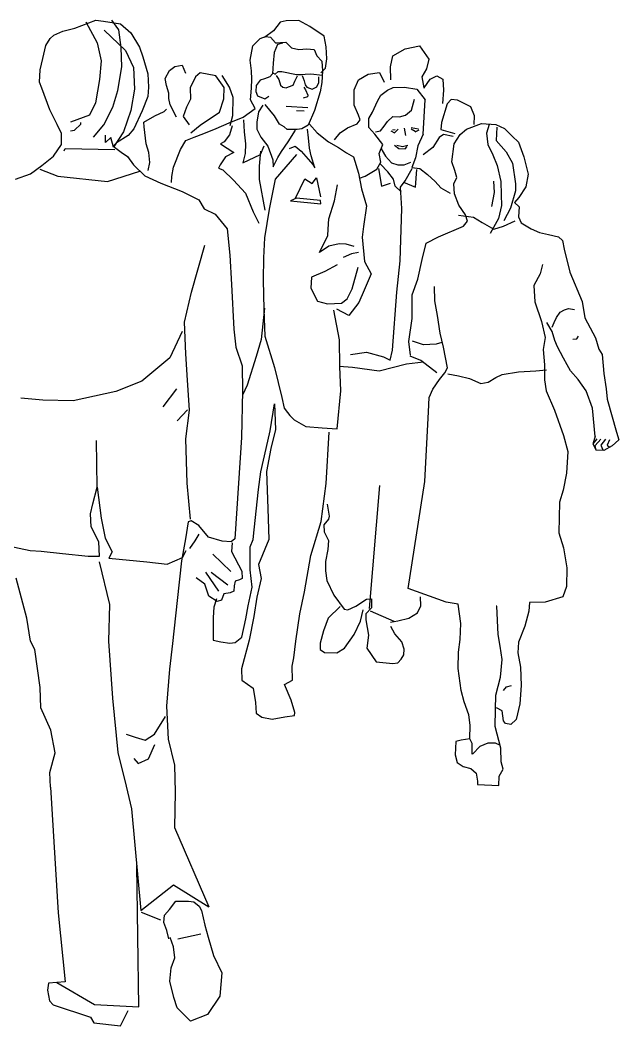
# Model space of a CAD drawing. Header units: millimetres. Extents: x -1574.69 to -1571.06, y 1777.78 to 1779.76.
# Drawn here: x -1572.151 to -1571.063, y 1777.785 to 1779.615 of the extents above; entities that cross this region are included whole.
import ezdxf

# ---------------------------------------------------------------- set-up
doc = ezdxf.new("R2010")
doc.units = ezdxf.units.MM
doc.header["$LTSCALE"] = 10
doc.layers.add('Humanos', color=2, linetype='Continuous')

msp = doc.modelspace()

# ---------------------------------------------------------------- linework, layer by layer
at = {"layer": 'Humanos'}
for p, q in [((-1572.0511, 1779.6002), (-1572.013, 1779.6146)), ((-1572.013, 1779.6146), (-1571.9991, 1779.6124)), ((-1571.9713, 1779.5969), (-1571.9838, 1779.6142)), ((-1572.0731, 1779.5943), (-1572.0511, 1779.6002)), ((-1572.0313, 1779.6112), (-1572.0108, 1779.5732)), ((-1571.9991, 1779.6124), (-1571.9684, 1779.6076)), ((-1571.998, 1779.5964), (-1571.9591, 1779.5594)), ((-1571.9668, 1779.5647), (-1571.9713, 1779.5969)), ((-1571.9684, 1779.6076), (-1571.9497, 1779.5917)), ((-1571.6784, 1779.6108), (-1571.6904, 1779.5953)), ((-1571.6671, 1779.6132), (-1571.6784, 1779.6108)), ((-1571.6441, 1779.6136), (-1571.6671, 1779.6132)), ((-1571.624, 1779.6032), (-1571.6441, 1779.6136)), ((-1571.5983, 1779.5852), (-1571.624, 1779.6032)), ((-1572.1042, 1779.5686), (-1572.0959, 1779.581)), ((-1572.0959, 1779.581), (-1572.0892, 1779.5873)), ((-1572.0892, 1779.5873), (-1572.0731, 1779.5943)), ((-1571.9497, 1779.5917), (-1571.934, 1779.5653)), ((-1571.7277, 1779.5677), (-1571.7147, 1779.5811)), ((-1571.7147, 1779.5811), (-1571.7049, 1779.585)), ((-1571.6904, 1779.5953), (-1571.7064, 1779.5828)), ((-1571.7049, 1779.585), (-1571.6957, 1779.5836)), ((-1571.6957, 1779.5836), (-1571.6863, 1779.573)), ((-1571.5942, 1779.5662), (-1571.5983, 1779.5852)), ((-1572.1091, 1779.5447), (-1572.1042, 1779.5686)), ((-1572.0108, 1779.5732), (-1572.0032, 1779.5403)), ((-1571.9656, 1779.5295), (-1571.9668, 1779.5647)), ((-1571.9591, 1779.5594), (-1571.9448, 1779.5283)), ((-1571.934, 1779.5653), (-1571.9275, 1779.5476)), ((-1571.7325, 1779.5416), (-1571.7277, 1779.5677)), ((-1571.6832, 1779.57), (-1571.6891, 1779.5555)), ((-1571.6863, 1779.573), (-1571.6833, 1779.5731)), ((-1571.6833, 1779.5731), (-1571.6772, 1779.574)), ((-1571.6741, 1779.5726), (-1571.6832, 1779.57)), ((-1571.6772, 1779.574), (-1571.668, 1779.5742)), ((-1571.668, 1779.5742), (-1571.6577, 1779.5643)), ((-1571.6577, 1779.5643), (-1571.6439, 1779.5614)), ((-1571.6439, 1779.5614), (-1571.6294, 1779.5626)), ((-1571.6294, 1779.5626), (-1571.6163, 1779.5612)), ((-1571.6163, 1779.5612), (-1571.6115, 1779.5497)), ((-1571.593, 1779.5439), (-1571.5942, 1779.5662)), ((-1571.4735, 1779.5498), (-1571.4507, 1779.5624)), ((-1571.4507, 1779.5624), (-1571.4247, 1779.5681)), ((-1571.4247, 1779.5681), (-1571.4081, 1779.5438)), ((-1572.1142, 1779.524), (-1572.1091, 1779.5447)), ((-1571.9275, 1779.5476), (-1571.9185, 1779.5171)), ((-1571.73, 1779.5226), (-1571.7325, 1779.5416)), ((-1571.6891, 1779.5555), (-1571.691, 1779.5361)), ((-1571.6115, 1779.5497), (-1571.6021, 1779.54)), ((-1571.5958, 1779.527), (-1571.593, 1779.5439)), ((-1571.4778, 1779.5298), (-1571.4735, 1779.5498)), ((-1571.4081, 1779.5438), (-1571.4124, 1779.5262)), ((-1572.1154, 1779.5016), (-1572.1142, 1779.524)), ((-1572.0032, 1779.5403), (-1572.0066, 1779.5065)), ((-1571.9732, 1779.4864), (-1571.9656, 1779.5295)), ((-1571.9448, 1779.5283), (-1571.9426, 1779.4891)), ((-1571.887, 1779.5084), (-1571.8794, 1779.5232)), ((-1571.8794, 1779.5232), (-1571.8696, 1779.5302)), ((-1571.8696, 1779.5302), (-1571.8559, 1779.5328)), ((-1571.8559, 1779.5328), (-1571.8502, 1779.5182)), ((-1571.7297, 1779.5073), (-1571.73, 1779.5226)), ((-1571.691, 1779.5361), (-1571.6922, 1779.5171)), ((-1571.6042, 1779.5185), (-1571.5958, 1779.527)), ((-1571.6012, 1779.5223), (-1571.6024, 1779.5008)), ((-1571.6021, 1779.54), (-1571.6012, 1779.5223)), ((-1571.4767, 1779.5059), (-1571.4778, 1779.5298)), ((-1571.4124, 1779.5262), (-1571.4207, 1779.5114)), ((-1572.0066, 1779.5065), (-1572.0136, 1779.4643)), ((-1571.9185, 1779.5171), (-1571.9174, 1779.4926)), ((-1571.8844, 1779.4955), (-1571.887, 1779.5084)), ((-1571.8317, 1779.5117), (-1571.8414, 1779.4916)), ((-1571.8235, 1779.5187), (-1571.8317, 1779.5117)), ((-1571.7949, 1779.513), (-1571.8235, 1779.5187)), ((-1571.7801, 1779.4918), (-1571.7949, 1779.513)), ((-1571.77, 1779.4928), (-1571.7835, 1779.5141)), ((-1571.7301, 1779.491), (-1571.7297, 1779.5073)), ((-1571.7144, 1779.5051), (-1571.7219, 1779.4958)), ((-1571.7067, 1779.5076), (-1571.7144, 1779.5051)), ((-1571.6967, 1779.5115), (-1571.7067, 1779.5076)), ((-1571.6922, 1779.5171), (-1571.6967, 1779.5115)), ((-1571.6916, 1779.5186), (-1571.687, 1779.5163)), ((-1571.687, 1779.5163), (-1571.6816, 1779.521)), ((-1571.6854, 1779.5141), (-1571.6807, 1779.5065)), ((-1571.6816, 1779.521), (-1571.6748, 1779.5211)), ((-1571.6807, 1779.5065), (-1571.6774, 1779.4965)), ((-1571.6748, 1779.5211), (-1571.6486, 1779.5154)), ((-1571.6513, 1779.5033), (-1571.6463, 1779.5131)), ((-1571.6486, 1779.5154), (-1571.6409, 1779.5155)), ((-1571.6409, 1779.5155), (-1571.6394, 1779.5155)), ((-1571.6394, 1779.5155), (-1571.6324, 1779.5165)), ((-1571.6382, 1779.5137), (-1571.6346, 1779.5042)), ((-1571.6346, 1779.5042), (-1571.6326, 1779.4971)), ((-1571.6324, 1779.5165), (-1571.6226, 1779.5167)), ((-1571.6226, 1779.5167), (-1571.6011, 1779.5146)), ((-1571.6076, 1779.5007), (-1571.6078, 1779.5114)), ((-1571.5439, 1779.4879), (-1571.5356, 1779.5058)), ((-1571.5356, 1779.5058), (-1571.5183, 1779.516)), ((-1571.5183, 1779.516), (-1571.4975, 1779.5194)), ((-1571.4975, 1779.5194), (-1571.4889, 1779.502)), ((-1571.4207, 1779.5114), (-1571.4173, 1779.4915)), ((-1571.4165, 1779.4915), (-1571.4053, 1779.5071)), ((-1571.4053, 1779.5071), (-1571.3932, 1779.5134)), ((-1571.3932, 1779.5134), (-1571.3823, 1779.5074)), ((-1571.3823, 1779.5074), (-1571.3811, 1779.4869)), ((-1572.1113, 1779.491), (-1572.1154, 1779.5016)), ((-1572.0968, 1779.4513), (-1572.1113, 1779.491)), ((-1571.9819, 1779.4563), (-1571.9732, 1779.4864)), ((-1571.9426, 1779.4891), (-1571.9496, 1779.45)), ((-1571.9174, 1779.4926), (-1571.9187, 1779.4757)), ((-1571.8805, 1779.4818), (-1571.8844, 1779.4955)), ((-1571.8414, 1779.4916), (-1571.8411, 1779.4708)), ((-1571.7804, 1779.4712), (-1571.7801, 1779.4918)), ((-1571.7636, 1779.4736), (-1571.77, 1779.4928)), ((-1571.7322, 1779.4695), (-1571.7301, 1779.491)), ((-1571.7219, 1779.4958), (-1571.7224, 1779.485)), ((-1571.6774, 1779.4965), (-1571.6734, 1779.4928)), ((-1571.6734, 1779.4928), (-1571.6673, 1779.4914)), ((-1571.6673, 1779.4914), (-1571.6627, 1779.493)), ((-1571.6627, 1779.493), (-1571.6546, 1779.4961)), ((-1571.6546, 1779.4961), (-1571.6513, 1779.5033)), ((-1571.6351, 1779.4926), (-1571.632, 1779.488)), ((-1571.6326, 1779.4971), (-1571.6298, 1779.4927)), ((-1571.632, 1779.488), (-1571.6281, 1779.4782)), ((-1571.6298, 1779.4927), (-1571.6202, 1779.4892)), ((-1571.6202, 1779.4892), (-1571.6114, 1779.493)), ((-1571.6114, 1779.493), (-1571.61, 1779.4961)), ((-1571.61, 1779.4961), (-1571.6076, 1779.5007)), ((-1571.6024, 1779.5008), (-1571.6052, 1779.4839)), ((-1571.5436, 1779.4695), (-1571.5439, 1779.4879)), ((-1571.4953, 1779.478), (-1571.4832, 1779.4874)), ((-1571.4832, 1779.4874), (-1571.4726, 1779.4922)), ((-1571.4726, 1779.4922), (-1571.452, 1779.4925)), ((-1571.452, 1779.4925), (-1571.4296, 1779.4891)), ((-1571.4296, 1779.4891), (-1571.4146, 1779.4695)), ((-1571.4173, 1779.4915), (-1571.4165, 1779.4915)), ((-1571.3811, 1779.4869), (-1571.3831, 1779.463)), ((-1571.9187, 1779.4757), (-1571.929, 1779.4495)), ((-1571.8803, 1779.4717), (-1571.8805, 1779.4818)), ((-1571.8777, 1779.4604), (-1571.8803, 1779.4717)), ((-1571.8411, 1779.4708), (-1571.8485, 1779.4563)), ((-1571.7886, 1779.4472), (-1571.7804, 1779.4712)), ((-1571.7639, 1779.4408), (-1571.7636, 1779.4736)), ((-1571.7234, 1779.4537), (-1571.7322, 1779.4695)), ((-1571.7224, 1779.485), (-1571.7192, 1779.4768)), ((-1571.7192, 1779.4768), (-1571.7062, 1779.4715)), ((-1571.7062, 1779.4715), (-1571.6986, 1779.4762)), ((-1571.6287, 1779.4752), (-1571.6363, 1779.4726)), ((-1571.6281, 1779.4782), (-1571.6287, 1779.4752)), ((-1571.6052, 1779.4839), (-1571.616, 1779.45)), ((-1571.5434, 1779.4597), (-1571.5436, 1779.4695)), ((-1571.5013, 1779.4672), (-1571.4953, 1779.478)), ((-1571.4397, 1779.4506), (-1571.4339, 1779.4707)), ((-1571.4182, 1779.4072), (-1571.4146, 1779.4695)), ((-1571.3671, 1779.4702), (-1571.3746, 1779.4624)), ((-1571.3556, 1779.4689), (-1571.3671, 1779.4702)), ((-1571.3316, 1779.457), (-1571.3556, 1779.4689)), ((-1572.0835, 1779.4248), (-1572.0968, 1779.4513)), ((-1572.0136, 1779.4643), (-1572.0246, 1779.4418)), ((-1571.9983, 1779.4238), (-1571.9819, 1779.4563)), ((-1571.9496, 1779.45), (-1571.9628, 1779.4115)), ((-1571.929, 1779.4495), (-1571.9438, 1779.417)), ((-1571.8891, 1779.4486), (-1571.8846, 1779.4526)), ((-1571.8666, 1779.4382), (-1571.8777, 1779.4604)), ((-1571.8485, 1779.4563), (-1571.8544, 1779.4393)), ((-1571.7455, 1779.438), (-1571.7234, 1779.4537)), ((-1571.7097, 1779.4601), (-1571.7172, 1779.4477)), ((-1571.6886, 1779.4406), (-1571.7051, 1779.4608)), ((-1571.6669, 1779.4581), (-1571.6281, 1779.4554)), ((-1571.6482, 1779.4503), (-1571.6344, 1779.4497)), ((-1571.616, 1779.45), (-1571.6272, 1779.4237)), ((-1571.5355, 1779.4414), (-1571.5434, 1779.4597)), ((-1571.5102, 1779.4471), (-1571.5013, 1779.4672)), ((-1571.4503, 1779.4419), (-1571.4397, 1779.4506)), ((-1571.3746, 1779.4624), (-1571.3848, 1779.4285)), ((-1571.3252, 1779.4402), (-1571.3316, 1779.457)), ((-1572.0246, 1779.4418), (-1572.059, 1779.429)), ((-1571.9256, 1779.4289), (-1571.9059, 1779.4407)), ((-1571.9059, 1779.4407), (-1571.8891, 1779.4486)), ((-1571.8544, 1779.4393), (-1571.8434, 1779.4241)), ((-1571.8234, 1779.4236), (-1571.7886, 1779.4472)), ((-1571.7705, 1779.4275), (-1571.7455, 1779.438)), ((-1571.7689, 1779.4229), (-1571.7639, 1779.4408)), ((-1571.7445, 1779.4334), (-1571.7435, 1779.4111)), ((-1571.7172, 1779.4477), (-1571.7208, 1779.4292)), ((-1571.6792, 1779.4254), (-1571.6886, 1779.4406)), ((-1571.5383, 1779.426), (-1571.5329, 1779.4329)), ((-1571.5329, 1779.4329), (-1571.5355, 1779.4414)), ((-1571.517, 1779.4356), (-1571.5102, 1779.4471)), ((-1571.5167, 1779.4194), (-1571.517, 1779.4356)), ((-1571.4832, 1779.43), (-1571.4732, 1779.4394)), ((-1571.4732, 1779.4394), (-1571.461, 1779.4387)), ((-1571.461, 1779.4387), (-1571.4503, 1779.4419)), ((-1571.3258, 1779.4249), (-1571.3252, 1779.4402)), ((-1572.0755, 1779.4081), (-1572.0835, 1779.4248)), ((-1572.0594, 1779.413), (-1572.0518, 1779.4146)), ((-1572.0518, 1779.4146), (-1572.0406, 1779.4255)), ((-1572.0406, 1779.4255), (-1572.0406, 1779.4286)), ((-1572.0172, 1779.4014), (-1571.9983, 1779.4238)), ((-1571.9438, 1779.417), (-1571.9543, 1779.4046)), ((-1571.9255, 1779.4204), (-1571.9256, 1779.4289)), ((-1571.9219, 1779.3898), (-1571.9255, 1779.4204)), ((-1571.8407, 1779.4095), (-1571.8234, 1779.4236)), ((-1571.8171, 1779.4084), (-1571.7942, 1779.4173)), ((-1571.7942, 1779.4173), (-1571.7705, 1779.4275)), ((-1571.7652, 1779.4223), (-1571.7702, 1779.4061)), ((-1571.7208, 1779.4292), (-1571.7206, 1779.4161)), ((-1571.7206, 1779.4161), (-1571.7134, 1779.4017)), ((-1571.6709, 1779.4204), (-1571.6792, 1779.4254)), ((-1571.6654, 1779.4154), (-1571.6709, 1779.4204)), ((-1571.647, 1779.4157), (-1571.6654, 1779.4154)), ((-1571.6635, 1779.3933), (-1571.65, 1779.4141)), ((-1571.6385, 1779.4167), (-1571.647, 1779.4157)), ((-1571.6272, 1779.4237), (-1571.6385, 1779.4167)), ((-1571.6268, 1779.4007), (-1571.6286, 1779.416)), ((-1571.6248, 1779.4253), (-1571.6107, 1779.4095)), ((-1571.5693, 1779.4093), (-1571.5557, 1779.4187)), ((-1571.5557, 1779.4187), (-1571.5383, 1779.426)), ((-1571.5058, 1779.4073), (-1571.5167, 1779.4194)), ((-1571.505, 1779.4112), (-1571.4958, 1779.4129)), ((-1571.4958, 1779.4129), (-1571.4891, 1779.4214)), ((-1571.4891, 1779.4214), (-1571.4832, 1779.43)), ((-1571.4767, 1779.4132), (-1571.4706, 1779.4094)), ((-1571.4737, 1779.4148), (-1571.4691, 1779.4156)), ((-1571.4706, 1779.4094), (-1571.4637, 1779.4165)), ((-1571.453, 1779.4182), (-1571.4505, 1779.4045)), ((-1571.4269, 1779.4162), (-1571.44, 1779.4184)), ((-1571.44, 1779.4169), (-1571.4329, 1779.4124)), ((-1571.4329, 1779.4115), (-1571.4253, 1779.4147)), ((-1571.3848, 1779.4285), (-1571.3861, 1779.4154)), ((-1571.3861, 1779.4154), (-1571.3608, 1779.4081)), ((-1571.3507, 1779.4067), (-1571.3395, 1779.4161)), ((-1571.3395, 1779.4161), (-1571.312, 1779.4267)), ((-1571.312, 1779.4267), (-1571.2859, 1779.4247)), ((-1571.2982, 1779.4245), (-1571.3032, 1779.4091)), ((-1571.2859, 1779.4247), (-1571.2705, 1779.4173)), ((-1571.2843, 1779.4201), (-1571.2855, 1779.3955)), ((-1571.2705, 1779.4173), (-1571.2565, 1779.4037)), ((-1572.0752, 1779.3882), (-1572.0755, 1779.4081)), ((-1571.9955, 1779.3917), (-1571.9958, 1779.4055)), ((-1571.9856, 1779.401), (-1571.9955, 1779.3917)), ((-1571.9807, 1779.3836), (-1571.9856, 1779.401)), ((-1571.9628, 1779.4115), (-1571.9807, 1779.3836)), ((-1571.9543, 1779.4046), (-1571.9756, 1779.3913)), ((-1571.8595, 1779.3794), (-1571.8497, 1779.3956)), ((-1571.8497, 1779.3956), (-1571.8345, 1779.4019)), ((-1571.8345, 1779.4019), (-1571.8171, 1779.4084)), ((-1571.7702, 1779.4061), (-1571.78, 1779.393)), ((-1571.7435, 1779.4111), (-1571.7408, 1779.3897)), ((-1571.7134, 1779.4017), (-1571.7008, 1779.3851)), ((-1571.625, 1779.3817), (-1571.6268, 1779.4007)), ((-1571.6107, 1779.4095), (-1571.5905, 1779.393)), ((-1571.5792, 1779.3969), (-1571.5693, 1779.4093)), ((-1571.4917, 1779.3885), (-1571.5058, 1779.4073)), ((-1571.4182, 1779.4072), (-1571.4279, 1779.3856)), ((-1571.3889, 1779.4009), (-1571.4009, 1779.3829)), ((-1571.3814, 1779.4062), (-1571.3889, 1779.4009)), ((-1571.3638, 1779.4028), (-1571.3814, 1779.4062)), ((-1571.362, 1779.3897), (-1571.3507, 1779.4067)), ((-1571.3032, 1779.4091), (-1571.3007, 1779.3885)), ((-1571.2855, 1779.3955), (-1571.2674, 1779.375)), ((-1571.2565, 1779.4037), (-1571.2447, 1779.3925)), ((-1572.0902, 1779.3671), (-1572.0752, 1779.3882)), ((-1572.0704, 1779.3766), (-1572.069, 1779.3813)), ((-1572.069, 1779.3813), (-1571.9785, 1779.379)), ((-1571.9756, 1779.3913), (-1571.9816, 1779.3851)), ((-1571.9816, 1779.3851), (-1571.9668, 1779.3744)), ((-1571.917, 1779.3737), (-1571.9219, 1779.3898)), ((-1571.8719, 1779.3468), (-1571.8595, 1779.3794)), ((-1571.78, 1779.393), (-1571.7868, 1779.3898)), ((-1571.7868, 1779.3898), (-1571.762, 1779.374)), ((-1571.7408, 1779.3897), (-1571.742, 1779.3719)), ((-1571.7138, 1779.3763), (-1571.7164, 1779.3487)), ((-1571.7137, 1779.3702), (-1571.707, 1779.3856)), ((-1571.7008, 1779.3851), (-1571.6912, 1779.3605)), ((-1571.6755, 1779.3754), (-1571.6635, 1779.3933)), ((-1571.6609, 1779.3811), (-1571.6511, 1779.385)), ((-1571.6511, 1779.385), (-1571.6402, 1779.376)), ((-1571.6402, 1779.376), (-1571.619, 1779.3518)), ((-1571.6217, 1779.3677), (-1571.625, 1779.3817)), ((-1571.5905, 1779.393), (-1571.572, 1779.3826)), ((-1571.572, 1779.3826), (-1571.5574, 1779.3734)), ((-1571.4982, 1779.3721), (-1571.4917, 1779.3885)), ((-1571.4946, 1779.3821), (-1571.493, 1779.3775)), ((-1571.493, 1779.3775), (-1571.4867, 1779.3669)), ((-1571.4702, 1779.3873), (-1571.4624, 1779.3811)), ((-1571.4663, 1779.3873), (-1571.4555, 1779.3845)), ((-1571.4624, 1779.3811), (-1571.4508, 1779.3806)), ((-1571.4555, 1779.3845), (-1571.4463, 1779.3868)), ((-1571.4508, 1779.3806), (-1571.4472, 1779.3846)), ((-1571.4279, 1779.3856), (-1571.4321, 1779.364)), ((-1571.4009, 1779.3829), (-1571.4184, 1779.3695)), ((-1571.3661, 1779.3566), (-1571.362, 1779.3897)), ((-1571.3007, 1779.3885), (-1571.2918, 1779.3694)), ((-1571.2447, 1779.3925), (-1571.235, 1779.3657)), ((-1572.1114, 1779.3499), (-1572.0902, 1779.3671)), ((-1571.9668, 1779.3744), (-1571.9553, 1779.3662)), ((-1571.9553, 1779.3662), (-1571.9449, 1779.3511)), ((-1571.9152, 1779.3553), (-1571.917, 1779.3737)), ((-1571.7772, 1779.3661), (-1571.787, 1779.3512)), ((-1571.762, 1779.374), (-1571.7772, 1779.3661)), ((-1571.742, 1779.3719), (-1571.7457, 1779.355)), ((-1571.7457, 1779.355), (-1571.7137, 1779.3702)), ((-1571.6912, 1779.3605), (-1571.691, 1779.3475)), ((-1571.691, 1779.3475), (-1571.6821, 1779.3646)), ((-1571.6484, 1779.3704), (-1571.6869, 1779.3253)), ((-1571.6821, 1779.3646), (-1571.6755, 1779.3754)), ((-1571.6152, 1779.3457), (-1571.6217, 1779.3677)), ((-1571.5574, 1779.3734), (-1571.545, 1779.3659)), ((-1571.545, 1779.3659), (-1571.536, 1779.3363)), ((-1571.4949, 1779.356), (-1571.4982, 1779.3721)), ((-1571.4867, 1779.3669), (-1571.4758, 1779.3548)), ((-1571.4321, 1779.364), (-1571.4389, 1779.3462)), ((-1571.2918, 1779.3694), (-1571.2838, 1779.3502)), ((-1571.2674, 1779.375), (-1571.2557, 1779.3546)), ((-1571.235, 1779.3657), (-1571.2277, 1779.3343)), ((-1572.1317, 1779.3349), (-1572.1114, 1779.3499)), ((-1572.115, 1779.3437), (-1572.0819, 1779.3305)), ((-1571.992, 1779.3212), (-1571.9334, 1779.3397)), ((-1571.9449, 1779.3511), (-1571.924, 1779.3315)), ((-1571.918, 1779.3408), (-1571.9152, 1779.3553)), ((-1571.8747, 1779.3299), (-1571.8719, 1779.3468)), ((-1571.787, 1779.3512), (-1571.79, 1779.3451)), ((-1571.79, 1779.3451), (-1571.7823, 1779.3421)), ((-1571.7823, 1779.3421), (-1571.7627, 1779.3234)), ((-1571.7164, 1779.3487), (-1571.716, 1779.3248)), ((-1571.619, 1779.3518), (-1571.6152, 1779.3457)), ((-1571.5236, 1779.331), (-1571.5023, 1779.3436)), ((-1571.5023, 1779.3436), (-1571.4949, 1779.356)), ((-1571.4993, 1779.3445), (-1571.4942, 1779.3124)), ((-1571.4823, 1779.3387), (-1571.4957, 1779.3523)), ((-1571.4758, 1779.3548), (-1571.4641, 1779.3512)), ((-1571.4641, 1779.3512), (-1571.4527, 1779.3514)), ((-1571.4527, 1779.3514), (-1571.4406, 1779.3562)), ((-1571.4507, 1779.3223), (-1571.438, 1779.3447)), ((-1571.4389, 1779.3462), (-1571.4242, 1779.3449)), ((-1571.4321, 1779.3104), (-1571.4296, 1779.3426)), ((-1571.4242, 1779.3449), (-1571.4102, 1779.3337)), ((-1571.3604, 1779.3413), (-1571.3661, 1779.3566)), ((-1571.3571, 1779.3284), (-1571.3604, 1779.3413)), ((-1571.2838, 1779.3502), (-1571.2772, 1779.3212)), ((-1571.2557, 1779.3546), (-1571.2504, 1779.317)), ((-1572.1592, 1779.3253), (-1572.1317, 1779.3349)), ((-1572.0819, 1779.3305), (-1571.992, 1779.3212)), ((-1571.924, 1779.3315), (-1571.8947, 1779.3182)), ((-1571.8754, 1779.3191), (-1571.8747, 1779.3299)), ((-1571.7627, 1779.3234), (-1571.7408, 1779.2999)), ((-1571.716, 1779.3248), (-1571.7059, 1779.2691)), ((-1571.6869, 1779.3253), (-1571.6983, 1779.2708)), ((-1571.6502, 1779.2906), (-1571.6333, 1779.3261)), ((-1571.6333, 1779.3261), (-1571.62, 1779.3172)), ((-1571.62, 1779.3172), (-1571.6118, 1779.3274)), ((-1571.6118, 1779.3274), (-1571.6051, 1779.2929)), ((-1571.536, 1779.3363), (-1571.5302, 1779.3079)), ((-1571.5341, 1779.3272), (-1571.5236, 1779.331)), ((-1571.4722, 1779.325), (-1571.4823, 1779.3387)), ((-1571.469, 1779.3128), (-1571.4722, 1779.325)), ((-1571.4597, 1779.3106), (-1571.4507, 1779.3223)), ((-1571.4102, 1779.3337), (-1571.3962, 1779.3208)), ((-1571.3624, 1779.3167), (-1571.3571, 1779.3284)), ((-1571.2904, 1779.3219), (-1571.2892, 1779.3011)), ((-1571.2772, 1779.3212), (-1571.2762, 1779.2967)), ((-1571.2277, 1779.3343), (-1571.2319, 1779.3112)), ((-1571.8947, 1779.3182), (-1571.8559, 1779.3026)), ((-1571.5796, 1779.2856), (-1571.5739, 1779.3148)), ((-1571.5302, 1779.3079), (-1571.5212, 1779.2767)), ((-1571.4942, 1779.3124), (-1571.4774, 1779.3179)), ((-1571.4581, 1779.3023), (-1571.469, 1779.3128)), ((-1571.4567, 1779.2716), (-1571.4597, 1779.3106)), ((-1571.4538, 1779.3199), (-1571.4321, 1779.3104)), ((-1571.3962, 1779.3208), (-1571.3859, 1779.3096)), ((-1571.3859, 1779.3096), (-1571.3689, 1779.2998)), ((-1571.3612, 1779.2984), (-1571.3624, 1779.3167)), ((-1571.2502, 1779.3041), (-1571.2596, 1779.2724)), ((-1571.2504, 1779.317), (-1571.2502, 1779.3041)), ((-1571.2319, 1779.3112), (-1571.2446, 1779.2919)), ((-1571.8559, 1779.3026), (-1571.8258, 1779.2877)), ((-1571.8258, 1779.2877), (-1571.8164, 1779.271)), ((-1571.7408, 1779.2999), (-1571.7273, 1779.2657)), ((-1571.6487, 1779.2906), (-1571.6593, 1779.2859)), ((-1571.6593, 1779.2859), (-1571.604, 1779.2806)), ((-1571.605, 1779.2867), (-1571.6487, 1779.2906)), ((-1571.604, 1779.2806), (-1571.605, 1779.2867)), ((-1571.5898, 1779.2533), (-1571.5796, 1779.2856)), ((-1571.3532, 1779.2779), (-1571.3612, 1779.2984)), ((-1571.2892, 1779.3011), (-1571.2942, 1779.2758)), ((-1571.2762, 1779.2967), (-1571.2759, 1779.2776)), ((-1571.2446, 1779.2919), (-1571.2521, 1779.2826)), ((-1571.8164, 1779.271), (-1571.7963, 1779.2615)), ((-1571.6983, 1779.2708), (-1571.7066, 1779.2185)), ((-1571.5212, 1779.2767), (-1571.5267, 1779.2389)), ((-1571.4598, 1779.1765), (-1571.4567, 1779.2716)), ((-1571.3415, 1779.2604), (-1571.3532, 1779.2779)), ((-1571.2759, 1779.2776), (-1571.2816, 1779.2537)), ((-1571.2596, 1779.2724), (-1571.2715, 1779.2492)), ((-1571.2521, 1779.2826), (-1571.2436, 1779.2751)), ((-1571.2436, 1779.2751), (-1571.2449, 1779.2567)), ((-1571.7963, 1779.2615), (-1571.7744, 1779.2349)), ((-1571.7273, 1779.2657), (-1571.7169, 1779.245)), ((-1571.591, 1779.2342), (-1571.5898, 1779.2533)), ((-1571.3538, 1779.2595), (-1571.3268, 1779.256)), ((-1571.3449, 1779.2397), (-1571.3374, 1779.249)), ((-1571.3374, 1779.249), (-1571.3415, 1779.2604)), ((-1571.3268, 1779.256), (-1571.3113, 1779.2464)), ((-1571.2816, 1779.2537), (-1571.2965, 1779.2267)), ((-1571.2722, 1779.24), (-1571.2509, 1779.2496)), ((-1571.2449, 1779.2567), (-1571.2401, 1779.246)), ((-1571.7744, 1779.2349), (-1571.7697, 1779.1868)), ((-1571.5917, 1779.2226), (-1571.591, 1779.2342)), ((-1571.5267, 1779.2389), (-1571.5288, 1779.2199)), ((-1571.3906, 1779.2206), (-1571.3449, 1779.2397)), ((-1571.3113, 1779.2464), (-1571.2896, 1779.2345)), ((-1571.2896, 1779.2345), (-1571.2722, 1779.24)), ((-1571.2401, 1779.246), (-1571.2222, 1779.2347)), ((-1571.2222, 1779.2347), (-1571.2067, 1779.2282)), ((-1571.7066, 1779.2185), (-1571.7082, 1779.1823)), ((-1571.6065, 1779.1916), (-1571.5917, 1779.2226)), ((-1571.5288, 1779.2199), (-1571.525, 1779.1754)), ((-1571.4127, 1779.2086), (-1571.3906, 1779.2206)), ((-1571.2067, 1779.2282), (-1571.1907, 1779.2245)), ((-1571.1907, 1779.2245), (-1571.1722, 1779.2202)), ((-1571.1722, 1779.2202), (-1571.1651, 1779.2135)), ((-1571.1651, 1779.2135), (-1571.1618, 1779.1982)), ((-1571.8391, 1779.1197), (-1571.8153, 1779.2051)), ((-1571.5899, 1779.2035), (-1571.6065, 1779.1916)), ((-1571.5707, 1779.2076), (-1571.5899, 1779.2035)), ((-1571.5584, 1779.2071), (-1571.5707, 1779.2076)), ((-1571.5439, 1779.2027), (-1571.5584, 1779.2071)), ((-1571.4199, 1779.1793), (-1571.4127, 1779.2086)), ((-1571.1618, 1779.1982), (-1571.1519, 1779.1561)), ((-1571.7697, 1779.1868), (-1571.7666, 1779.1338)), ((-1571.7082, 1779.1823), (-1571.7091, 1779.1424)), ((-1571.5482, 1779.1895), (-1571.5635, 1779.1825)), ((-1571.536, 1779.1921), (-1571.5482, 1779.1895)), ((-1571.525, 1779.1754), (-1571.513, 1779.1533)), ((-1571.4658, 1779.1197), (-1571.4598, 1779.1765)), ((-1571.4279, 1779.1433), (-1571.4199, 1779.1793)), ((-1571.5968, 1779.1574), (-1571.6211, 1779.1469)), ((-1571.5746, 1779.1692), (-1571.5968, 1779.1574)), ((-1571.5472, 1779.126), (-1571.5362, 1779.1652)), ((-1571.2012, 1779.17), (-1571.2055, 1779.153)), ((-1571.7091, 1779.1424), (-1571.7076, 1779.0881)), ((-1571.6211, 1779.1469), (-1571.6224, 1779.127)), ((-1571.513, 1779.1533), (-1571.5257, 1779.1233)), ((-1571.4382, 1779.1147), (-1571.4279, 1779.1433)), ((-1571.2055, 1779.153), (-1571.2174, 1779.132)), ((-1571.1519, 1779.1561), (-1571.1295, 1779.1028)), ((-1571.7666, 1779.1338), (-1571.7622, 1779.0526)), ((-1571.6224, 1779.127), (-1571.6104, 1779.1035)), ((-1571.5561, 1779.1075), (-1571.5472, 1779.126)), ((-1571.5257, 1779.1233), (-1571.5352, 1779.1008)), ((-1571.3972, 1779.1039), (-1571.3977, 1779.13)), ((-1571.2174, 1779.132), (-1571.2154, 1779.1023)), ((-1571.852, 1779.065), (-1571.8391, 1779.1197)), ((-1571.6104, 1779.1035), (-1571.5919, 1779.0984)), ((-1571.5667, 1779.0996), (-1571.5561, 1779.1075)), ((-1571.474, 1779.0144), (-1571.4658, 1779.1197)), ((-1571.4381, 1779.0717), (-1571.4382, 1779.1147)), ((-1571.3922, 1779.0771), (-1571.3972, 1779.1039)), ((-1571.2154, 1779.1023), (-1571.2034, 1779.0663)), ((-1571.1295, 1779.1028), (-1571.1245, 1779.0731)), ((-1571.7068, 1779.0903), (-1571.7128, 1779.0335)), ((-1571.7076, 1779.0881), (-1571.7059, 1779.0398)), ((-1571.5919, 1779.0984), (-1571.5667, 1779.0996)), ((-1571.5702, 1779.0328), (-1571.5803, 1779.0871)), ((-1571.5532, 1779.0775), (-1571.5749, 1779.0888)), ((-1571.5352, 1779.1008), (-1571.5532, 1779.0775)), ((-1571.1691, 1779.0831), (-1571.1615, 1779.0878)), ((-1571.1615, 1779.0878), (-1571.1539, 1779.0901)), ((-1571.1539, 1779.0901), (-1571.1431, 1779.0881)), ((-1571.8495, 1779.0076), (-1571.852, 1779.065)), ((-1571.4445, 1779.0302), (-1571.4381, 1779.0717)), ((-1571.3871, 1779.0449), (-1571.3922, 1779.0771)), ((-1571.2034, 1779.0663), (-1571.1968, 1779.0373)), ((-1571.1804, 1779.0645), (-1571.176, 1779.0738)), ((-1571.176, 1779.0738), (-1571.1691, 1779.0831)), ((-1571.1245, 1779.0731), (-1571.1048, 1779.0366)), ((-1571.8563, 1779.0481), (-1571.8788, 1779.0002)), ((-1571.7622, 1779.0526), (-1571.7586, 1779.0198)), ((-1571.1839, 1779.0483), (-1571.1933, 1779.0643)), ((-1571.184, 1779.0559), (-1571.1804, 1779.0645)), ((-1571.179, 1779.0315), (-1571.1839, 1779.0483)), ((-1571.7128, 1779.0335), (-1571.7215, 1779.0027)), ((-1571.7059, 1779.0398), (-1571.6881, 1778.9827)), ((-1571.5694, 1778.9846), (-1571.5702, 1779.0328)), ((-1571.441, 1779.0051), (-1571.4445, 1779.0302)), ((-1571.4174, 1779.0239), (-1571.4374, 1779.0303)), ((-1571.3812, 1779.0199), (-1571.3871, 1779.0449)), ((-1571.1968, 1779.0373), (-1571.2002, 1779.0151)), ((-1571.1742, 1779.0202), (-1571.179, 1779.0315)), ((-1571.1462, 1779.0344), (-1571.1392, 1779.0345)), ((-1571.1392, 1779.0345), (-1571.1362, 1779.0398)), ((-1571.1048, 1779.0366), (-1571.099, 1779.0159)), ((-1571.7586, 1779.0198), (-1571.7473, 1778.9854)), ((-1571.5505, 1779.0064), (-1571.5215, 1779.0106)), ((-1571.5215, 1779.0106), (-1571.4906, 1779.0019)), ((-1571.4783, 1778.9959), (-1571.474, 1779.0144)), ((-1571.3944, 1779.0249), (-1571.4174, 1779.0239)), ((-1571.3844, 1779.0281), (-1571.3944, 1779.0249)), ((-1571.3738, 1778.9823), (-1571.3812, 1779.0199)), ((-1571.2002, 1779.0151), (-1571.1976, 1778.9876)), ((-1571.1631, 1778.9995), (-1571.1742, 1779.0202)), ((-1571.099, 1779.0159), (-1571.0927, 1779.0061)), ((-1571.8788, 1779.0002), (-1571.9293, 1778.9579)), ((-1571.8466, 1778.9593), (-1571.8495, 1779.0076)), ((-1571.7215, 1779.0027), (-1571.7382, 1778.9503)), ((-1571.4906, 1779.0019), (-1571.4783, 1778.9959)), ((-1571.4484, 1778.9896), (-1571.4176, 1778.9932)), ((-1571.4222, 1778.9953), (-1571.4416, 1779.0035)), ((-1571.3936, 1778.9728), (-1571.4222, 1778.9953)), ((-1571.1568, 1778.9874), (-1571.1631, 1778.9995)), ((-1571.0927, 1779.0061), (-1571.09, 1778.9716)), ((-1571.7473, 1778.9854), (-1571.7466, 1778.9403)), ((-1571.6881, 1778.9827), (-1571.675, 1778.9283)), ((-1571.571, 1778.9852), (-1571.5464, 1778.9834)), ((-1571.5678, 1778.9402), (-1571.5694, 1778.9846)), ((-1571.5464, 1778.9834), (-1571.4979, 1778.9766)), ((-1571.4979, 1778.9766), (-1571.4484, 1778.9896)), ((-1571.3789, 1778.973), (-1571.3738, 1778.9823)), ((-1571.2746, 1778.9701), (-1571.2449, 1778.9745)), ((-1571.2449, 1778.9745), (-1571.2134, 1778.9766)), ((-1571.2134, 1778.9766), (-1571.1943, 1778.9784)), ((-1571.1976, 1778.9876), (-1571.1978, 1778.96)), ((-1571.1505, 1778.9767), (-1571.1568, 1778.9874)), ((-1571.1364, 1778.961), (-1571.1505, 1778.9767)), ((-1571.9293, 1778.9579), (-1571.9766, 1778.9388)), ((-1571.8426, 1778.9048), (-1571.8466, 1778.9593)), ((-1571.4008, 1778.9435), (-1571.3888, 1778.9606)), ((-1571.3888, 1778.9606), (-1571.3789, 1778.973)), ((-1571.3736, 1778.9709), (-1571.3543, 1778.9673)), ((-1571.3543, 1778.9673), (-1571.3343, 1778.9624)), ((-1571.3343, 1778.9624), (-1571.3135, 1778.9535)), ((-1571.3135, 1778.9535), (-1571.3004, 1778.9559)), ((-1571.3004, 1778.9559), (-1571.2861, 1778.9647)), ((-1571.2861, 1778.9647), (-1571.2746, 1778.9701)), ((-1571.1978, 1778.96), (-1571.1944, 1778.9401)), ((-1571.1223, 1778.9404), (-1571.1364, 1778.961)), ((-1571.09, 1778.9716), (-1571.0856, 1778.9441)), ((-1571.9766, 1778.9388), (-1572.0545, 1778.9222)), ((-1571.8662, 1778.9436), (-1571.8911, 1778.911)), ((-1571.7466, 1778.9403), (-1571.7483, 1778.8551)), ((-1571.7382, 1778.9503), (-1571.7465, 1778.9326)), ((-1571.5744, 1778.8708), (-1571.5678, 1778.9402)), ((-1571.4073, 1778.9281), (-1571.4008, 1778.9435)), ((-1571.1944, 1778.9401), (-1571.1793, 1778.9049)), ((-1571.1104, 1778.9084), (-1571.1223, 1778.9404)), ((-1571.0856, 1778.9441), (-1571.0837, 1778.9248)), ((-1572.1091, 1778.9235), (-1572.1496, 1778.9267)), ((-1572.0545, 1778.9222), (-1572.1091, 1778.9235)), ((-1571.675, 1778.9283), (-1571.6709, 1778.9085)), ((-1571.4084, 1778.902), (-1571.4073, 1778.9281)), ((-1571.0837, 1778.9248), (-1571.0668, 1778.8653)), ((-1571.8463, 1778.9056), (-1571.8653, 1778.8854)), ((-1571.8494, 1778.8526), (-1571.8426, 1778.9048)), ((-1571.6963, 1778.8673), (-1571.6886, 1778.9165)), ((-1571.6886, 1778.9165), (-1571.6863, 1778.8699)), ((-1571.6709, 1778.9085), (-1571.6647, 1778.9009)), ((-1571.6647, 1778.9009), (-1571.6607, 1778.8955)), ((-1571.4149, 1778.7753), (-1571.4084, 1778.902)), ((-1571.1793, 1778.9049), (-1571.1633, 1778.8591)), ((-1571.1056, 1778.857), (-1571.1104, 1778.9084)), ((-1571.6607, 1778.8955), (-1571.6529, 1778.8873)), ((-1571.6529, 1778.8873), (-1571.6312, 1778.8754)), ((-1571.7035, 1778.835), (-1571.6963, 1778.8673)), ((-1571.6863, 1778.8699), (-1571.6949, 1778.8351)), ((-1571.6312, 1778.8754), (-1571.602, 1778.8728)), ((-1571.602, 1778.8728), (-1571.5744, 1778.8708)), ((-1571.5942, 1778.7717), (-1571.589, 1778.8653)), ((-1571.0668, 1778.8653), (-1571.0626, 1778.8509)), ((-1572.0105, 1778.7649), (-1572.0119, 1778.8499)), ((-1571.8472, 1778.7722), (-1571.8494, 1778.8526)), ((-1571.7483, 1778.8551), (-1571.7537, 1778.7722)), ((-1571.1633, 1778.8591), (-1571.1551, 1778.8301)), ((-1571.1056, 1778.857), (-1571.1098, 1778.8439)), ((-1571.1027, 1778.8526), (-1571.1098, 1778.8439)), ((-1571.1056, 1778.8406), (-1571.0952, 1778.8523)), ((-1571.0869, 1778.8523), (-1571.0952, 1778.8415)), ((-1571.0795, 1778.8513), (-1571.0839, 1778.8413)), ((-1571.0626, 1778.8509), (-1571.0747, 1778.84)), ((-1571.7135, 1778.7928), (-1571.7035, 1778.835)), ((-1571.6949, 1778.8351), (-1571.7028, 1778.7936)), ((-1571.1551, 1778.8301), (-1571.1575, 1778.7902)), ((-1571.1098, 1778.8439), (-1571.1039, 1778.8322)), ((-1571.1039, 1778.8322), (-1571.1056, 1778.8406)), ((-1571.0898, 1778.8317), (-1571.1039, 1778.8322)), ((-1571.0952, 1778.8415), (-1571.0916, 1778.8329)), ((-1571.0747, 1778.84), (-1571.0898, 1778.8317)), ((-1571.0839, 1778.8413), (-1571.0801, 1778.8383)), ((-1571.7176, 1778.7605), (-1571.7135, 1778.7928)), ((-1571.7028, 1778.7936), (-1571.7008, 1778.7262)), ((-1571.8409, 1778.707), (-1571.8472, 1778.7722)), ((-1571.7537, 1778.7722), (-1571.7606, 1778.6709)), ((-1571.4455, 1778.5809), (-1571.4149, 1778.7753)), ((-1571.1575, 1778.7902), (-1571.1638, 1778.7594)), ((-1572.0186, 1778.7348), (-1572.0105, 1778.7649)), ((-1572.0105, 1778.7649), (-1572.0035, 1778.7083)), ((-1571.7256, 1778.6874), (-1571.7176, 1778.7605)), ((-1571.6038, 1778.7026), (-1571.5942, 1778.7717)), ((-1571.5159, 1778.5443), (-1571.4969, 1778.7678)), ((-1571.1638, 1778.7594), (-1571.1705, 1778.7379)), ((-1571.1705, 1778.7379), (-1571.1718, 1778.682)), ((-1572.0229, 1778.7163), (-1572.0186, 1778.7348)), ((-1571.7008, 1778.7262), (-1571.6984, 1778.6695)), ((-1571.5927, 1778.7338), (-1571.5892, 1778.7122)), ((-1572.0216, 1778.6927), (-1572.0229, 1778.7163)), ((-1572.0035, 1778.7083), (-1571.9961, 1778.6723)), ((-1571.8454, 1778.7017), (-1571.8502, 1778.671)), ((-1571.84, 1778.704), (-1571.8454, 1778.7017)), ((-1571.8261, 1778.695), (-1571.84, 1778.704)), ((-1571.6221, 1778.6409), (-1571.6038, 1778.7026)), ((-1571.5904, 1778.707), (-1571.5986, 1778.6964)), ((-1571.5892, 1778.7122), (-1571.5904, 1778.707)), ((-1572.0074, 1778.6653), (-1572.0216, 1778.6927)), ((-1571.8082, 1778.6738), (-1571.8261, 1778.695)), ((-1571.7269, 1778.6699), (-1571.7256, 1778.6874)), ((-1571.5986, 1778.6964), (-1571.5979, 1778.6834)), ((-1571.5979, 1778.6834), (-1571.5903, 1778.6679)), ((-1571.1718, 1778.682), (-1571.163, 1778.6545)), ((-1572.0063, 1778.6393), (-1572.0074, 1778.6653)), ((-1571.9961, 1778.6723), (-1571.9834, 1778.6473)), ((-1571.8502, 1778.671), (-1571.8572, 1778.631)), ((-1571.8333, 1778.6673), (-1571.8431, 1778.6533)), ((-1571.8258, 1778.6797), (-1571.8333, 1778.6673)), ((-1571.7835, 1778.6666), (-1571.8082, 1778.6738)), ((-1571.7673, 1778.6653), (-1571.7835, 1778.6666)), ((-1571.7606, 1778.6709), (-1571.7673, 1778.6653)), ((-1571.7651, 1778.6638), (-1571.7664, 1778.6478)), ((-1571.7328, 1778.6567), (-1571.7269, 1778.6699)), ((-1571.6984, 1778.6695), (-1571.7176, 1778.624)), ((-1571.5903, 1778.6679), (-1571.5914, 1778.6517)), ((-1572.1722, 1778.658), (-1572.1322, 1778.6495)), ((-1572.1322, 1778.6495), (-1572.1122, 1778.6483)), ((-1572.1122, 1778.6483), (-1572.0738, 1778.6443)), ((-1572.0738, 1778.6443), (-1572.0269, 1778.6396)), ((-1571.9834, 1778.6473), (-1571.9894, 1778.6356)), ((-1571.8558, 1778.6371), (-1571.8492, 1778.6495)), ((-1571.7664, 1778.6478), (-1571.748, 1778.6119)), ((-1571.7325, 1778.6413), (-1571.7328, 1778.6567)), ((-1571.5914, 1778.6517), (-1571.5957, 1778.63)), ((-1571.163, 1778.6545), (-1571.1569, 1778.6185)), ((-1572.0269, 1778.6396), (-1572.0063, 1778.6393)), ((-1572.0068, 1778.6292), (-1571.988, 1778.5513)), ((-1571.9894, 1778.6356), (-1571.9203, 1778.6291)), ((-1571.9203, 1778.6291), (-1571.8834, 1778.6251)), ((-1571.8834, 1778.6251), (-1571.8558, 1778.6371)), ((-1571.8572, 1778.631), (-1571.8655, 1778.5588)), ((-1571.8007, 1778.6433), (-1571.768, 1778.6116)), ((-1571.7327, 1778.6146), (-1571.7325, 1778.6413)), ((-1571.634, 1778.5748), (-1571.6221, 1778.6409)), ((-1571.5957, 1778.63), (-1571.596, 1778.6125)), ((-1571.8139, 1778.6102), (-1571.7904, 1778.576)), ((-1571.8032, 1778.6104), (-1571.773, 1778.587)), ((-1571.748, 1778.6119), (-1571.7472, 1778.599)), ((-1571.7292, 1778.5831), (-1571.7327, 1778.6146)), ((-1571.7176, 1778.624), (-1571.7126, 1778.5987)), ((-1571.596, 1778.6125), (-1571.5931, 1778.5949)), ((-1571.1569, 1778.6185), (-1571.1579, 1778.5841)), ((-1572.1385, 1778.5267), (-1572.1581, 1778.5991)), ((-1571.8151, 1778.5887), (-1571.8306, 1778.5999)), ((-1571.76, 1778.5942), (-1571.7614, 1778.5857)), ((-1571.7517, 1778.5965), (-1571.76, 1778.5942)), ((-1571.7472, 1778.599), (-1571.7517, 1778.5965)), ((-1571.7126, 1778.5987), (-1571.7205, 1778.5649)), ((-1571.5931, 1778.5949), (-1571.5804, 1778.5683)), ((-1571.808, 1778.5665), (-1571.8151, 1778.5887)), ((-1571.7804, 1778.5709), (-1571.7849, 1778.5592)), ((-1571.7689, 1778.5726), (-1571.7804, 1778.5709)), ((-1571.7621, 1778.5758), (-1571.7689, 1778.5726)), ((-1571.7614, 1778.5857), (-1571.7621, 1778.5758)), ((-1571.7363, 1778.5493), (-1571.7292, 1778.5831)), ((-1571.6425, 1778.5348), (-1571.634, 1778.5748)), ((-1571.3767, 1778.556), (-1571.4455, 1778.5809)), ((-1571.1579, 1778.5841), (-1571.1646, 1778.5656)), ((-1571.8655, 1778.5588), (-1571.874, 1778.4804)), ((-1571.7925, 1778.5569), (-1571.808, 1778.5665)), ((-1571.7941, 1778.5621), (-1571.7985, 1778.5467)), ((-1571.7849, 1778.5592), (-1571.7925, 1778.5569)), ((-1571.7205, 1778.5649), (-1571.7261, 1778.5295)), ((-1571.5804, 1778.5683), (-1571.5618, 1778.5431)), ((-1571.5403, 1778.5486), (-1571.5215, 1778.5614)), ((-1571.5215, 1778.5614), (-1571.5124, 1778.5621)), ((-1571.5124, 1778.5621), (-1571.5121, 1778.5452)), ((-1571.4222, 1778.5492), (-1571.4232, 1778.5656)), ((-1571.3545, 1778.5524), (-1571.3767, 1778.556)), ((-1571.2249, 1778.5554), (-1571.2262, 1778.5392)), ((-1571.1967, 1778.5559), (-1571.2249, 1778.5554)), ((-1571.1646, 1778.5656), (-1571.1967, 1778.5559)), ((-1571.988, 1778.5513), (-1571.99, 1778.4847)), ((-1571.988, 1778.5513), (-1571.988, 1778.5513)), ((-1571.7985, 1778.5467), (-1571.7997, 1778.5276)), ((-1571.7405, 1778.5255), (-1571.7363, 1778.5493)), ((-1571.6494, 1778.4847), (-1571.6425, 1778.5348)), ((-1571.5689, 1778.5476), (-1571.5908, 1778.5264)), ((-1571.5618, 1778.5431), (-1571.5553, 1778.5419)), ((-1571.5553, 1778.5419), (-1571.5403, 1778.5486)), ((-1571.532, 1778.5214), (-1571.5271, 1778.5418)), ((-1571.5121, 1778.5452), (-1571.5224, 1778.5346)), ((-1571.5224, 1778.5346), (-1571.5222, 1778.5236)), ((-1571.471, 1778.5205), (-1571.5137, 1778.5392)), ((-1571.444, 1778.5267), (-1571.4286, 1778.5361)), ((-1571.4286, 1778.5361), (-1571.4222, 1778.5492)), ((-1571.35, 1778.5172), (-1571.3545, 1778.5524)), ((-1571.2846, 1778.5483), (-1571.2855, 1778.5483)), ((-1571.2822, 1778.4968), (-1571.2846, 1778.5483)), ((-1571.2262, 1778.5392), (-1571.2334, 1778.5123)), ((-1572.1317, 1778.4846), (-1572.1385, 1778.5267)), ((-1571.7997, 1778.5276), (-1571.8, 1778.5053)), ((-1571.7476, 1778.4923), (-1571.7405, 1778.5255)), ((-1571.7261, 1778.5295), (-1571.7346, 1778.4864)), ((-1571.5908, 1778.5264), (-1571.5995, 1778.5033)), ((-1571.5439, 1778.4972), (-1571.532, 1778.5214)), ((-1571.5222, 1778.5236), (-1571.5178, 1778.4955)), ((-1571.4778, 1778.5191), (-1571.4643, 1778.5219)), ((-1571.4643, 1778.5219), (-1571.444, 1778.5267)), ((-1571.3511, 1778.4881), (-1571.35, 1778.5172)), ((-1571.8, 1778.5053), (-1571.7997, 1778.4869)), ((-1571.5995, 1778.5033), (-1571.6057, 1778.4811)), ((-1571.4696, 1778.4984), (-1571.4771, 1778.5113)), ((-1571.4571, 1778.4835), (-1571.4696, 1778.4984)), ((-1571.2334, 1778.5123), (-1571.2452, 1778.4828)), ((-1572.1238, 1778.4694), (-1572.1317, 1778.4846)), ((-1571.99, 1778.4847), (-1571.9828, 1778.3812)), ((-1571.874, 1778.4804), (-1571.8794, 1778.4341)), ((-1571.7997, 1778.4869), (-1571.7858, 1778.4834)), ((-1571.7858, 1778.4834), (-1571.7698, 1778.4813)), ((-1571.7698, 1778.4813), (-1571.7597, 1778.4823)), ((-1571.7597, 1778.4823), (-1571.7476, 1778.4923)), ((-1571.7346, 1778.4864), (-1571.7482, 1778.4347)), ((-1571.6535, 1778.4547), (-1571.6494, 1778.4847)), ((-1571.6057, 1778.4811), (-1571.6055, 1778.4694)), ((-1571.5612, 1778.4721), (-1571.5439, 1778.4972)), ((-1571.5178, 1778.4955), (-1571.5208, 1778.472)), ((-1571.453, 1778.47), (-1571.4571, 1778.4835)), ((-1571.3538, 1778.465), (-1571.3511, 1778.4881)), ((-1571.2782, 1778.4754), (-1571.2822, 1778.4968)), ((-1571.2452, 1778.4828), (-1571.2464, 1778.4637)), ((-1572.1143, 1778.4005), (-1572.1238, 1778.4694)), ((-1571.6055, 1778.4694), (-1571.5976, 1778.4643)), ((-1571.5976, 1778.4643), (-1571.5754, 1778.4633)), ((-1571.5754, 1778.4633), (-1571.5612, 1778.4721)), ((-1571.5208, 1778.472), (-1571.5034, 1778.447)), ((-1571.4534, 1778.4601), (-1571.453, 1778.47)), ((-1571.3548, 1778.435), (-1571.3538, 1778.465)), ((-1571.2747, 1778.4516), (-1571.2782, 1778.4754)), ((-1571.2464, 1778.4637), (-1571.2414, 1778.4377)), ((-1571.6563, 1778.4393), (-1571.6535, 1778.4547)), ((-1571.5034, 1778.447), (-1571.4734, 1778.4441)), ((-1571.4734, 1778.4441), (-1571.4643, 1778.4456)), ((-1571.4643, 1778.4456), (-1571.4585, 1778.4522)), ((-1571.4585, 1778.4522), (-1571.4534, 1778.4601)), ((-1571.2779, 1778.4194), (-1571.2747, 1778.4516)), ((-1571.8794, 1778.4341), (-1571.8845, 1778.3666)), ((-1571.7482, 1778.4347), (-1571.7479, 1778.4141)), ((-1571.6559, 1778.4141), (-1571.6563, 1778.4393)), ((-1571.3489, 1778.3952), (-1571.3548, 1778.435)), ((-1571.2414, 1778.4377), (-1571.2402, 1778.404)), ((-1571.7479, 1778.4141), (-1571.7271, 1778.3991)), ((-1571.6704, 1778.4062), (-1571.6559, 1778.4141)), ((-1571.6584, 1778.3773), (-1571.6704, 1778.4062)), ((-1571.2859, 1778.3864), (-1571.2779, 1778.4194)), ((-1572.1129, 1778.3637), (-1572.1143, 1778.4005)), ((-1571.7271, 1778.3991), (-1571.7227, 1778.3732)), ((-1571.344, 1778.3747), (-1571.3489, 1778.3952)), ((-1571.2722, 1778.3949), (-1571.2669, 1778.402)), ((-1571.2669, 1778.402), (-1571.2577, 1778.4044)), ((-1571.2402, 1778.404), (-1571.2427, 1778.3709)), ((-1571.9828, 1778.3812), (-1571.9729, 1778.2823)), ((-1571.7227, 1778.3732), (-1571.7217, 1778.3539)), ((-1571.6512, 1778.355), (-1571.6584, 1778.3773)), ((-1571.3351, 1778.351), (-1571.344, 1778.3747)), ((-1571.287, 1778.3603), (-1571.2859, 1778.3864)), ((-1571.2427, 1778.3709), (-1571.249, 1778.3425)), ((-1572.0947, 1778.3226), (-1572.1129, 1778.3637)), ((-1571.8845, 1778.3666), (-1571.8819, 1778.3068)), ((-1571.7217, 1778.3539), (-1571.7115, 1778.3464)), ((-1571.6518, 1778.3498), (-1571.6512, 1778.355)), ((-1571.2872, 1778.3296), (-1571.287, 1778.3603)), ((-1571.2747, 1778.3581), (-1571.2847, 1778.3634)), ((-1571.272, 1778.3397), (-1571.2747, 1778.3581)), ((-1571.9066, 1778.3156), (-1571.8866, 1778.3475)), ((-1571.7115, 1778.3464), (-1571.6924, 1778.343)), ((-1571.6924, 1778.343), (-1571.6695, 1778.3471)), ((-1571.6695, 1778.3471), (-1571.6518, 1778.3498)), ((-1571.3326, 1778.332), (-1571.3351, 1778.351)), ((-1571.2689, 1778.3352), (-1571.272, 1778.3397)), ((-1571.259, 1778.3332), (-1571.2689, 1778.3352)), ((-1571.249, 1778.3425), (-1571.259, 1778.3332)), ((-1572.087, 1778.2814), (-1572.0947, 1778.3226)), ((-1571.9581, 1778.3157), (-1571.9418, 1778.3104)), ((-1571.9233, 1778.3046), (-1571.9066, 1778.3156)), ((-1571.3337, 1778.3074), (-1571.3326, 1778.332)), ((-1571.2773, 1778.2899), (-1571.2872, 1778.3296)), ((-1571.9418, 1778.3104), (-1571.9233, 1778.3046)), ((-1571.9175, 1778.271), (-1571.9057, 1778.2966)), ((-1571.8819, 1778.3068), (-1571.8704, 1778.2595)), ((-1571.3588, 1778.3024), (-1571.3599, 1778.2779)), ((-1571.349, 1778.3048), (-1571.3588, 1778.3024)), ((-1571.3337, 1778.3074), (-1571.349, 1778.3048)), ((-1571.3289, 1778.2989), (-1571.3337, 1778.3074)), ((-1571.3293, 1778.279), (-1571.3289, 1778.2989)), ((-1571.3005, 1778.2994), (-1571.3151, 1778.293)), ((-1571.2867, 1778.299), (-1571.3005, 1778.2994)), ((-1571.2774, 1778.2952), (-1571.2867, 1778.299)), ((-1572.0965, 1778.2459), (-1572.087, 1778.2814)), ((-1571.9729, 1778.2823), (-1571.9581, 1778.2212)), ((-1571.3278, 1778.2799), (-1571.3293, 1778.279)), ((-1571.3151, 1778.293), (-1571.3278, 1778.2799)), ((-1571.2763, 1778.2654), (-1571.2773, 1778.2899)), ((-1571.9442, 1778.2714), (-1571.9364, 1778.2623)), ((-1571.9364, 1778.2623), (-1571.9175, 1778.271)), ((-1571.3599, 1778.2779), (-1571.3566, 1778.2641)), ((-1571.3566, 1778.2641), (-1571.3458, 1778.2566)), ((-1571.273, 1778.2517), (-1571.2763, 1778.2654)), ((-1572.0952, 1778.219), (-1572.0965, 1778.2459)), ((-1571.8704, 1778.2595), (-1571.869, 1778.2104)), ((-1571.3458, 1778.2566), (-1571.3319, 1778.2529)), ((-1571.3319, 1778.2529), (-1571.3219, 1778.2447)), ((-1571.3219, 1778.2447), (-1571.3193, 1778.2301)), ((-1571.2804, 1778.2393), (-1571.273, 1778.2517)), ((-1571.3193, 1778.2301), (-1571.3192, 1778.224)), ((-1571.3192, 1778.224), (-1571.2808, 1778.2224)), ((-1571.2808, 1778.2224), (-1571.2804, 1778.2393)), ((-1572.0952, 1778.219), (-1572.0814, 1777.9908)), ((-1571.9581, 1778.2212), (-1571.9482, 1778.18)), ((-1571.869, 1778.2104), (-1571.8701, 1778.146)), ((-1571.9482, 1778.18), (-1571.9315, 1777.9951)), ((-1571.8701, 1778.146), (-1571.8079, 1778.0018)), ((-1571.935, 1777.8197), (-1571.9388, 1778.0767)), ((-1571.9315, 1777.9951), (-1571.8718, 1778.0416)), ((-1571.8718, 1778.0416), (-1571.8079, 1778.0018)), ((-1571.8794, 1777.9967), (-1571.868, 1778.0116)), ((-1571.868, 1778.0116), (-1571.8449, 1778.0117)), ((-1571.8449, 1778.0117), (-1571.8347, 1778.0108)), ((-1571.8347, 1778.0108), (-1571.8254, 1778.0026)), ((-1572.0814, 1777.9908), (-1572.069, 1777.865)), ((-1571.9309, 1777.9918), (-1571.8957, 1777.9777)), ((-1571.8898, 1777.9732), (-1571.8886, 1777.9861)), ((-1571.8886, 1777.9861), (-1571.8794, 1777.9967)), ((-1571.8254, 1778.0026), (-1571.8208, 1777.9948)), ((-1571.8208, 1777.9948), (-1571.8147, 1777.9681)), ((-1571.8838, 1777.9584), (-1571.8898, 1777.9732)), ((-1571.8147, 1777.9681), (-1571.8089, 1777.9461)), ((-1571.8804, 1777.9433), (-1571.8838, 1777.9584)), ((-1571.8638, 1777.9434), (-1571.822, 1777.9524)), ((-1571.8721, 1777.9285), (-1571.8781, 1777.9456)), ((-1571.8089, 1777.9461), (-1571.7995, 1777.9129)), ((-1571.8696, 1777.9088), (-1571.8721, 1777.9285)), ((-1571.7995, 1777.9129), (-1571.7841, 1777.8816)), ((-1571.8764, 1777.8903), (-1571.8696, 1777.9088)), ((-1571.8786, 1777.8662), (-1571.8764, 1777.8903)), ((-1571.7841, 1777.8816), (-1571.7875, 1777.8391)), ((-1572.099, 1777.8625), (-1572.1012, 1777.8497)), ((-1572.069, 1777.865), (-1572.099, 1777.8625)), ((-1572.084, 1777.8638), (-1572.0157, 1777.8238)), ((-1571.8715, 1777.8363), (-1571.8786, 1777.8662)), ((-1572.1012, 1777.8497), (-1572.0975, 1777.8302)), ((-1571.7875, 1777.8391), (-1571.8103, 1777.8054)), ((-1572.0975, 1777.8302), (-1572.0905, 1777.8234)), ((-1572.0905, 1777.8234), (-1572.0225, 1777.8007)), ((-1572.0157, 1777.8238), (-1571.935, 1777.8197)), ((-1571.8652, 1777.8177), (-1571.8715, 1777.8363)), ((-1571.968, 1777.7849), (-1571.9544, 1777.8127)), ((-1571.8412, 1777.7936), (-1571.8652, 1777.8177)), ((-1571.8103, 1777.8054), (-1571.8412, 1777.7936)), ((-1572.0225, 1777.8007), (-1572.0165, 1777.7902)), ((-1572.0165, 1777.7902), (-1571.968, 1777.7849))]:
    msp.add_line(p, q, dxfattribs=at)

doc.saveas('drawing.dxf')
